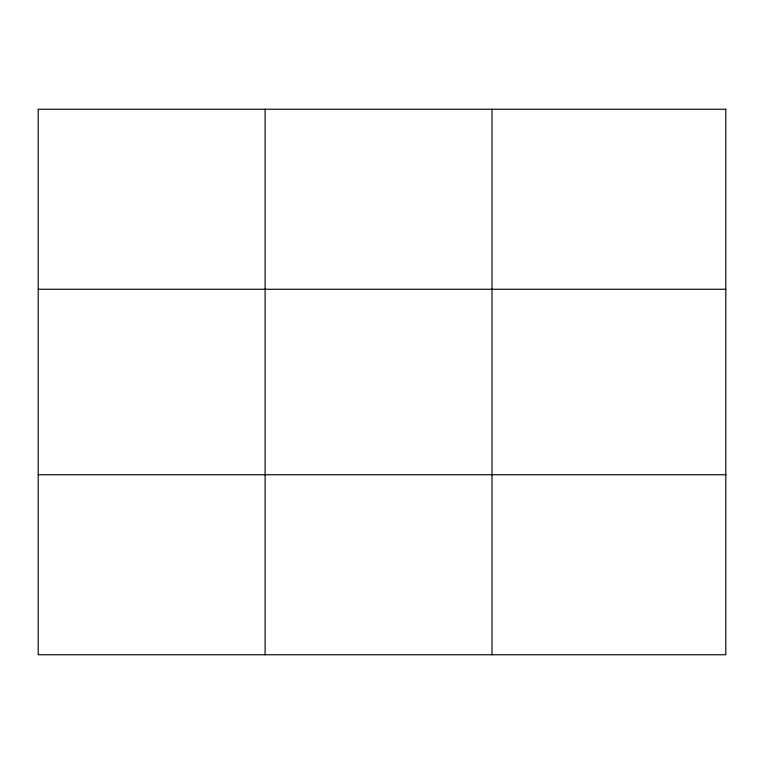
<?xml version="1.0" encoding="UTF-8"?>
<svg xmlns="http://www.w3.org/2000/svg" width="764" height="764" viewBox="0 0 764 764"><rect width="100%" height="100%" fill="white"/><g stroke="black" fill="none" stroke-linecap="round" stroke-linejoin="round"><path stroke-width="1.15" d="M265.108 109.242L265.108 654.758M492.016 109.242L492.016 654.758M38.2 289.26L725.8 289.26M38.2 474.74L725.8 474.74M725.8 109.242L725.8 654.758L38.2 654.758L38.2 109.242L725.8 109.242"/></g></svg>
